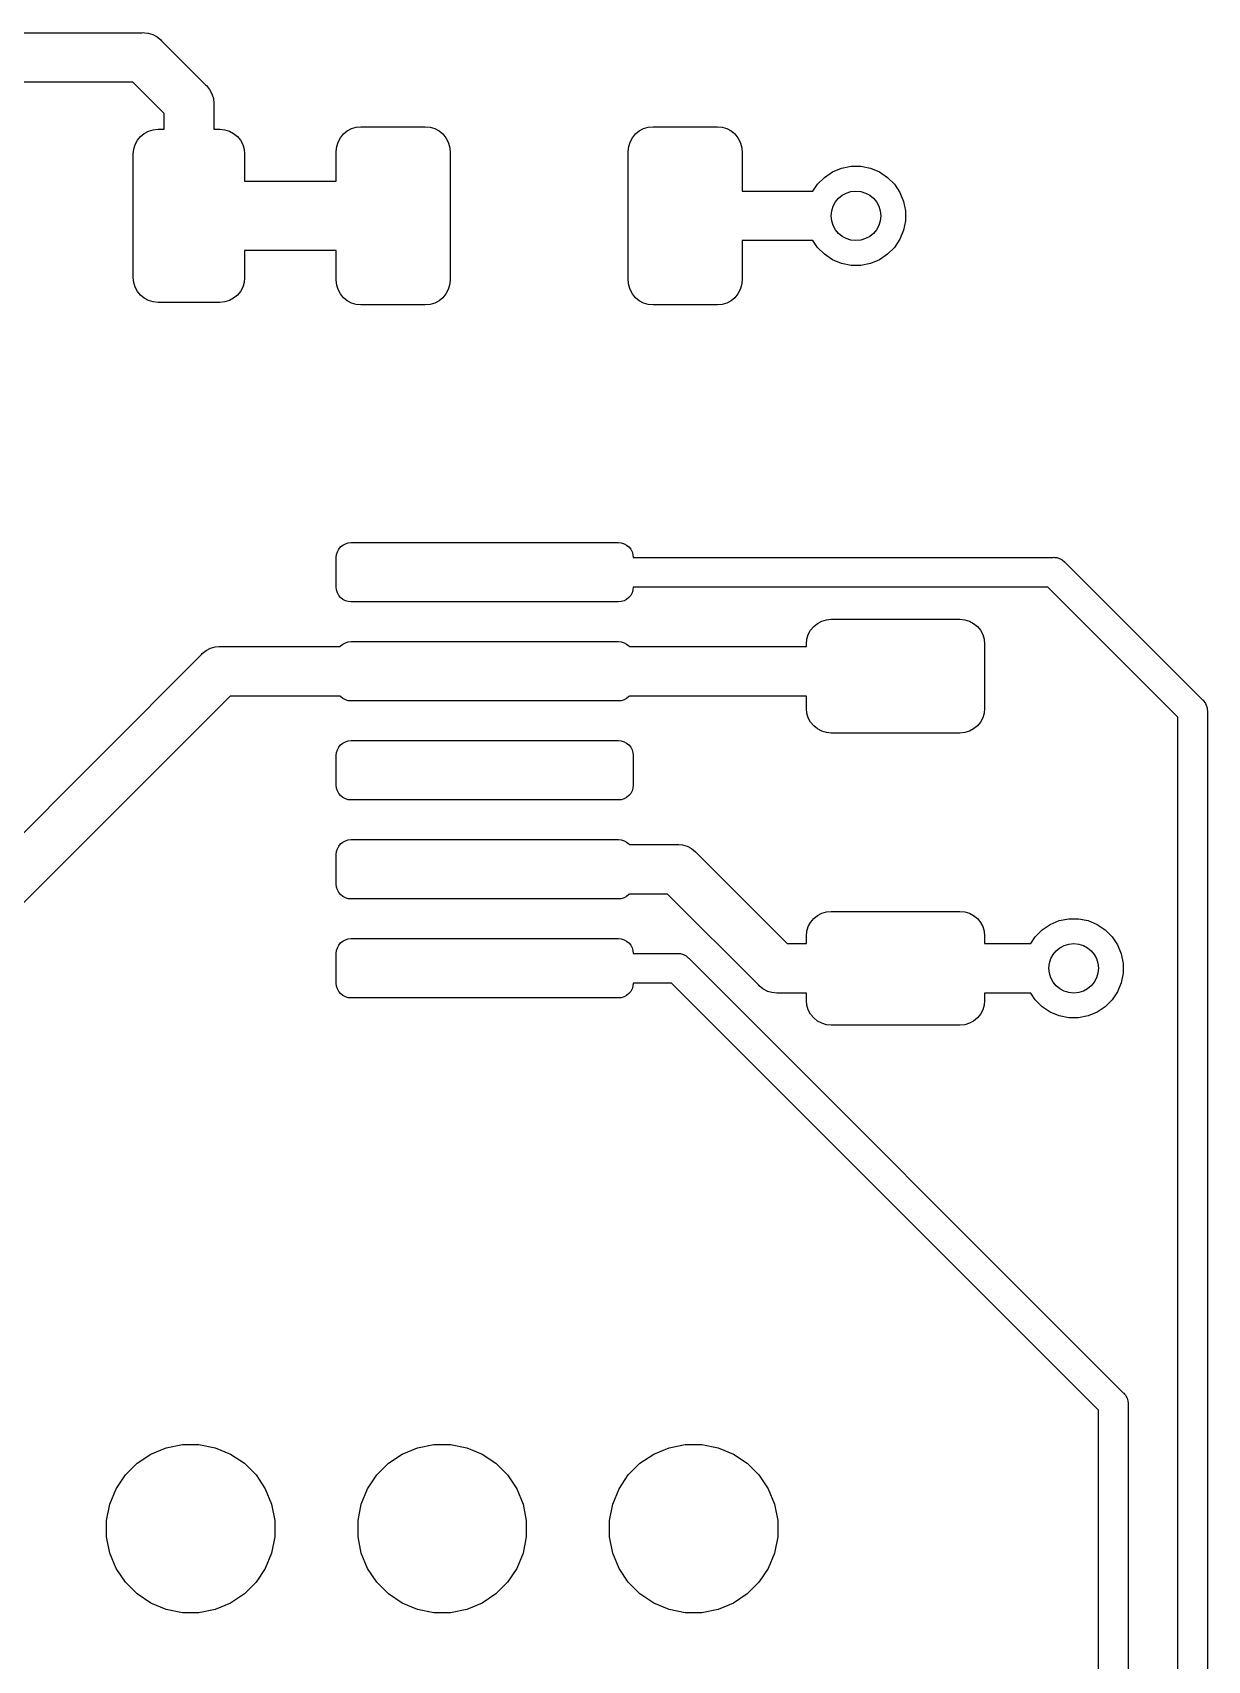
# Model space of a CAD drawing. Extents: x -3.6 to 94.4, y -84.3 to 13.7.
# Drawn here: x 73.68 to 85.55, y -2.79 to 13.65 of the extents above; entities that cross this region are included whole.
import ezdxf

# ---------------------------------------------------------------- set-up
doc = ezdxf.new("R2010")
doc.units = 0
doc.layers.add('BLACK', color=7, linetype='CONTINUOUS')

msp = doc.modelspace()

# ---------------------------------------------------------------- linework, layer by layer
at = {"layer": 'BLACK', "linetype": 'CONTINUOUS'}
for p, q in [((70.8123, 13.65), (74.7877, 13.65)), ((74.7877, 13.65), (74.8, 13.6512)), ((74.8, 13.6512), (74.8123, 13.65)), ((74.8123, 13.65), (74.849, 13.6464)), ((74.849, 13.6464), (74.8961, 13.6321)), ((74.8961, 13.6321), (74.9396, 13.6089)), ((74.9396, 13.6089), (74.9776, 13.5776)), ((74.9776, 13.5776), (74.9855, 13.5681)), ((74.9855, 13.5681), (75.4306, 13.123)), ((74.6964, 13.15), (70.9036, 13.15)), ((75.0125, 12.8339), (74.6964, 13.15)), ((75.4306, 13.123), (75.4401, 13.1151)), ((75.4401, 13.1151), (75.4714, 13.0771)), ((75.4714, 13.0771), (75.4946, 13.0336)), ((75.4946, 13.0336), (75.5089, 12.9865)), ((75.0125, 12.675), (75.0125, 12.8339)), ((75.5089, 12.9865), (75.5137, 12.9375)), ((75.5137, 12.9375), (75.5125, 12.9252)), ((75.5125, 12.9252), (75.5125, 12.675)), ((74.8543, 12.656), (74.9012, 12.6702)), ((74.9012, 12.6702), (74.95, 12.675)), ((74.95, 12.675), (75.0125, 12.675)), ((75.5125, 12.675), (75.575, 12.675)), ((75.575, 12.675), (75.6238, 12.6702)), ((75.6238, 12.6702), (75.6707, 12.656)), ((76.8611, 12.6579), (76.9043, 12.681)), ((76.9043, 12.681), (76.9512, 12.6952)), ((76.9512, 12.6952), (77, 12.7)), ((77, 12.7), (77.65, 12.7)), ((77.65, 12.7), (77.6988, 12.6952)), ((77.6988, 12.6952), (77.7457, 12.681)), ((77.7457, 12.681), (77.7889, 12.6579)), ((79.8111, 12.6579), (79.8543, 12.681)), ((79.8543, 12.681), (79.9012, 12.6952)), ((79.9012, 12.6952), (79.95, 12.7)), ((79.95, 12.7), (80.6, 12.7)), ((80.6, 12.7), (80.6488, 12.6952)), ((80.6488, 12.6952), (80.6957, 12.681)), ((80.6957, 12.681), (80.7389, 12.6579)), ((74.7048, 12.4738), (74.719, 12.5207)), ((74.719, 12.5207), (74.7421, 12.5639)), ((74.7421, 12.5639), (74.7732, 12.6018)), ((74.7732, 12.6018), (74.8111, 12.6329)), ((74.8111, 12.6329), (74.8543, 12.656)), ((75.6707, 12.656), (75.7139, 12.6329)), ((75.7139, 12.6329), (75.7518, 12.6018)), ((75.7518, 12.6018), (75.7829, 12.5639)), ((75.7829, 12.5639), (75.806, 12.5207)), ((75.806, 12.5207), (75.8202, 12.4738)), ((76.75, 12.45), (76.7548, 12.4988)), ((76.7548, 12.4988), (76.769, 12.5457)), ((76.769, 12.5457), (76.7921, 12.5889)), ((76.7921, 12.5889), (76.8232, 12.6268)), ((76.8232, 12.6268), (76.8611, 12.6579)), ((77.7889, 12.6579), (77.8268, 12.6268)), ((77.8268, 12.6268), (77.8579, 12.5889)), ((77.8579, 12.5889), (77.881, 12.5457)), ((77.881, 12.5457), (77.8952, 12.4988)), ((77.8952, 12.4988), (77.9, 12.45)), ((79.7, 12.45), (79.7048, 12.4988)), ((79.7048, 12.4988), (79.719, 12.5457)), ((79.719, 12.5457), (79.7421, 12.5889)), ((79.7421, 12.5889), (79.7732, 12.6268)), ((79.7732, 12.6268), (79.8111, 12.6579)), ((80.7389, 12.6579), (80.7768, 12.6268)), ((80.7768, 12.6268), (80.8079, 12.5889)), ((80.8079, 12.5889), (80.831, 12.5457)), ((80.831, 12.5457), (80.8452, 12.4988)), ((80.8452, 12.4988), (80.85, 12.45)), ((74.7, 12.425), (74.7048, 12.4738)), ((74.7, 11.175), (74.7, 12.425)), ((75.8202, 12.4738), (75.825, 12.425)), ((75.825, 12.425), (75.825, 12.15)), ((76.75, 12.15), (76.75, 12.45)), ((77.9, 12.45), (77.9, 11.15)), ((79.7, 11.15), (79.7, 12.45)), ((80.85, 12.45), (80.85, 12.05)), ((81.6116, 12.1187), (81.6813, 12.1884)), ((81.6813, 12.1884), (81.7632, 12.2431)), ((81.7632, 12.2431), (81.8542, 12.2808)), ((81.8542, 12.2808), (81.9508, 12.3)), ((81.9508, 12.3), (82.0492, 12.3)), ((82.0492, 12.3), (82.1458, 12.2808)), ((82.1458, 12.2808), (82.2368, 12.2431)), ((82.2368, 12.2431), (82.3187, 12.1884)), ((82.3187, 12.1884), (82.3884, 12.1187)), ((75.825, 12.15), (76.75, 12.15)), ((80.85, 12.05), (81.5657, 12.05)), ((81.5657, 12.05), (81.6116, 12.1187)), ((82.3884, 12.1187), (82.4431, 12.0368)), ((82.4431, 12.0368), (82.4808, 11.9458)), ((82.4808, 11.9458), (82.5, 11.8492)), ((82.5, 11.8492), (82.5, 11.7508)), ((82.5, 11.7508), (82.4808, 11.6542)), ((81.5657, 11.55), (80.85, 11.55)), ((80.85, 11.55), (80.85, 11.15)), ((81.6116, 11.4813), (81.5657, 11.55)), ((82.4431, 11.5632), (82.3884, 11.4813)), ((82.4808, 11.6542), (82.4431, 11.5632)), ((76.75, 11.45), (75.825, 11.45)), ((75.825, 11.45), (75.825, 11.175)), ((76.75, 11.15), (76.75, 11.45)), ((81.6813, 11.4116), (81.6116, 11.4813)), ((81.7632, 11.3569), (81.6813, 11.4116)), ((81.8542, 11.3192), (81.7632, 11.3569)), ((82.2368, 11.3569), (82.1458, 11.3192)), ((82.3187, 11.4116), (82.2368, 11.3569)), ((82.3884, 11.4813), (82.3187, 11.4116)), ((81.9508, 11.3), (81.8542, 11.3192)), ((82.0492, 11.3), (81.9508, 11.3)), ((82.1458, 11.3192), (82.0492, 11.3)), ((74.7048, 11.1262), (74.7, 11.175)), ((74.719, 11.0793), (74.7048, 11.1262)), ((74.7421, 11.0361), (74.719, 11.0793)), ((74.7732, 10.9982), (74.7421, 11.0361)), ((75.7829, 11.0361), (75.7518, 10.9982)), ((75.806, 11.0793), (75.7829, 11.0361)), ((75.8202, 11.1262), (75.806, 11.0793)), ((75.825, 11.175), (75.8202, 11.1262)), ((76.7548, 11.1012), (76.75, 11.15)), ((76.769, 11.0543), (76.7548, 11.1012)), ((76.7921, 11.0111), (76.769, 11.0543)), ((77.881, 11.0543), (77.8579, 11.0111)), ((77.8952, 11.1012), (77.881, 11.0543)), ((77.9, 11.15), (77.8952, 11.1012)), ((79.7048, 11.1012), (79.7, 11.15)), ((79.719, 11.0543), (79.7048, 11.1012)), ((79.7421, 11.0111), (79.719, 11.0543)), ((80.831, 11.0543), (80.8079, 11.0111)), ((80.8452, 11.1012), (80.831, 11.0543)), ((80.85, 11.15), (80.8452, 11.1012)), ((74.8111, 10.9671), (74.7732, 10.9982)), ((74.8543, 10.944), (74.8111, 10.9671)), ((74.9012, 10.9298), (74.8543, 10.944)), ((74.95, 10.925), (74.9012, 10.9298)), ((75.575, 10.925), (74.95, 10.925)), ((75.6238, 10.9298), (75.575, 10.925)), ((75.6707, 10.944), (75.6238, 10.9298)), ((75.7139, 10.9671), (75.6707, 10.944)), ((75.7518, 10.9982), (75.7139, 10.9671)), ((76.8232, 10.9732), (76.7921, 11.0111)), ((76.8611, 10.9421), (76.8232, 10.9732)), ((76.9043, 10.919), (76.8611, 10.9421)), ((76.9512, 10.9048), (76.9043, 10.919)), ((77, 10.9), (76.9512, 10.9048)), ((77.65, 10.9), (77, 10.9)), ((77.6988, 10.9048), (77.65, 10.9)), ((77.7457, 10.919), (77.6988, 10.9048)), ((77.7889, 10.9421), (77.7457, 10.919)), ((77.8268, 10.9732), (77.7889, 10.9421)), ((77.8579, 11.0111), (77.8268, 10.9732)), ((79.7732, 10.9732), (79.7421, 11.0111)), ((79.8111, 10.9421), (79.7732, 10.9732)), ((79.8543, 10.919), (79.8111, 10.9421)), ((79.9012, 10.9048), (79.8543, 10.919)), ((79.95, 10.9), (79.9012, 10.9048)), ((80.6, 10.9), (79.95, 10.9)), ((80.6488, 10.9048), (80.6, 10.9)), ((80.6957, 10.919), (80.6488, 10.9048)), ((80.7389, 10.9421), (80.6957, 10.919)), ((80.7768, 10.9732), (80.7389, 10.9421)), ((80.8079, 11.0111), (80.7768, 10.9732)), ((76.7529, 8.37926), (76.7614, 8.4074)), ((76.7614, 8.4074), (76.7753, 8.43334)), ((76.7753, 8.43334), (76.7939, 8.45607)), ((76.7939, 8.45607), (76.8167, 8.47472)), ((76.8167, 8.47472), (76.8426, 8.48858)), ((76.8426, 8.48858), (76.8707, 8.49712)), ((76.8707, 8.49712), (76.9, 8.5)), ((76.9, 8.5), (79.6, 8.5)), ((79.6, 8.5), (79.6293, 8.49712)), ((79.6293, 8.49712), (79.6574, 8.48858)), ((79.6574, 8.48858), (79.6833, 8.47472)), ((79.6833, 8.47472), (79.7061, 8.45607)), ((79.7061, 8.45607), (79.7247, 8.43334)), ((79.7247, 8.43334), (79.7386, 8.4074)), ((79.7386, 8.4074), (79.7471, 8.37926)), ((76.75, 8.35), (76.7529, 8.37926)), ((76.75, 8.05), (76.75, 8.35)), ((79.7471, 8.37926), (79.75, 8.35)), ((79.75, 8.35), (83.9926, 8.35)), ((83.9926, 8.35), (84, 8.35072)), ((84, 8.35072), (84.0074, 8.35)), ((84.0074, 8.35), (84.0074, 8.35)), ((84.0074, 8.35), (84.0294, 8.34783)), ((84.0294, 8.34783), (84.0577, 8.33925)), ((84.0577, 8.33925), (84.0837, 8.32532)), ((84.0837, 8.32532), (84.1066, 8.30658)), ((84.1066, 8.30658), (84.1113, 8.30086)), ((84.1113, 8.30086), (85.5009, 6.91127)), ((76.7529, 8.02074), (76.75, 8.05)), ((76.7614, 7.9926), (76.7529, 8.02074)), ((76.7753, 7.96666), (76.7614, 7.9926)), ((76.7939, 7.94393), (76.7753, 7.96666)), ((76.8167, 7.92528), (76.7939, 7.94393)), ((76.8426, 7.91142), (76.8167, 7.92528)), ((76.8707, 7.90288), (76.8426, 7.91142)), ((76.9, 7.9), (76.8707, 7.90288)), ((79.6, 7.9), (76.9, 7.9)), ((79.6293, 7.90288), (79.6, 7.9)), ((79.6574, 7.91142), (79.6293, 7.90288)), ((79.6833, 7.92528), (79.6574, 7.91142)), ((79.7061, 7.94393), (79.6833, 7.92528)), ((79.7247, 7.96666), (79.7061, 7.94393)), ((79.7386, 7.9926), (79.7247, 7.96666)), ((79.7471, 8.02074), (79.7386, 7.9926)), ((79.75, 8.05), (79.7471, 8.02074)), ((83.9379, 8.05), (79.75, 8.05)), ((85.25, 6.73787), (83.9379, 8.05)), ((81.5048, 7.52377), (81.519, 7.57067)), ((81.519, 7.57067), (81.5421, 7.61389)), ((81.5421, 7.61389), (81.5732, 7.65178)), ((81.5732, 7.65178), (81.6111, 7.68287)), ((81.6111, 7.68287), (81.6543, 7.70597)), ((81.6543, 7.70597), (81.7012, 7.7202)), ((81.7012, 7.7202), (81.75, 7.725)), ((81.75, 7.725), (83.05, 7.725)), ((83.05, 7.725), (83.0988, 7.7202)), ((83.0988, 7.7202), (83.1457, 7.70597)), ((83.1457, 7.70597), (83.1889, 7.68287)), ((83.1889, 7.68287), (83.2268, 7.65178)), ((83.2268, 7.65178), (83.2579, 7.61389)), ((83.2579, 7.61389), (83.281, 7.57067)), ((83.281, 7.57067), (83.2952, 7.52377)), ((75.3974, 7.37763), (75.4354, 7.40887)), ((75.4354, 7.40887), (75.4789, 7.43209)), ((75.4789, 7.43209), (75.526, 7.44638)), ((75.526, 7.44638), (75.5627, 7.45)), ((75.5627, 7.45), (75.575, 7.45121)), ((75.5627, 7.45), (75.5627, 7.45)), ((75.575, 7.45121), (75.5873, 7.45)), ((75.5873, 7.45), (76.789, 7.45)), ((76.789, 7.45), (76.7939, 7.45607)), ((76.7939, 7.45607), (76.8167, 7.47472)), ((76.8167, 7.47472), (76.8426, 7.48858)), ((76.8426, 7.48858), (76.8707, 7.49712)), ((76.8707, 7.49712), (76.9, 7.5)), ((76.9, 7.5), (79.6, 7.5)), ((79.6, 7.5), (79.6293, 7.49712)), ((79.6293, 7.49712), (79.6574, 7.48858)), ((79.6574, 7.48858), (79.6833, 7.47472)), ((79.6833, 7.47472), (79.7061, 7.45607)), ((79.7061, 7.45607), (79.711, 7.45)), ((79.711, 7.45), (81.5, 7.45)), ((81.5, 7.475), (81.5048, 7.52377)), ((81.5, 7.45), (81.5, 7.475)), ((83.2952, 7.52377), (83.3, 7.475)), ((83.3, 7.475), (83.3, 6.825)), ((70.6464, 2.625), (75.3895, 7.3681)), ((75.3895, 7.3681), (75.3974, 7.37763)), ((75.6786, 6.95), (70.9355, 2.20691)), ((76.789, 6.95), (75.6786, 6.95)), ((76.7939, 6.94393), (76.789, 6.95)), ((76.8167, 6.92528), (76.7939, 6.94393)), ((76.8426, 6.91142), (76.8167, 6.92528)), ((76.8707, 6.90288), (76.8426, 6.91142)), ((79.6574, 6.91142), (79.6293, 6.90288)), ((79.6833, 6.92528), (79.6574, 6.91142)), ((79.7061, 6.94393), (79.6833, 6.92528)), ((79.711, 6.95), (79.7061, 6.94393)), ((81.5, 6.95), (79.711, 6.95)), ((81.5, 6.825), (81.5, 6.95)), ((85.5009, 6.91127), (85.5066, 6.90658)), ((85.5066, 6.90658), (85.5146, 6.8968)), ((76.9, 6.9), (76.8707, 6.90288)), ((79.6, 6.9), (76.9, 6.9)), ((79.6293, 6.90288), (79.6, 6.9)), ((81.5048, 6.77623), (81.5, 6.825)), ((81.519, 6.72933), (81.5048, 6.77623)), ((83.2952, 6.77623), (83.281, 6.72933)), ((83.3, 6.825), (83.2952, 6.77623)), ((85.5146, 6.8968), (85.5253, 6.88374)), ((85.5253, 6.88374), (85.5301, 6.87477)), ((85.5301, 6.87477), (85.5393, 6.85768)), ((85.5393, 6.85768), (85.5478, 6.8294)), ((85.5478, 6.8294), (85.5494, 6.81316)), ((85.5494, 6.81316), (85.5507, 6.8)), ((85.5507, 6.8), (85.55, 6.79264)), ((85.55, 6.79264), (85.55, -18.9926)), ((81.5421, 6.68611), (81.519, 6.72933)), ((81.5732, 6.64822), (81.5421, 6.68611)), ((81.6111, 6.61713), (81.5732, 6.64822)), ((81.6543, 6.59403), (81.6111, 6.61713)), ((81.7012, 6.5798), (81.6543, 6.59403)), ((81.75, 6.575), (81.7012, 6.5798)), ((83.0988, 6.5798), (83.05, 6.575)), ((83.1457, 6.59403), (83.0988, 6.5798)), ((83.1889, 6.61713), (83.1457, 6.59403)), ((83.2268, 6.64822), (83.1889, 6.61713)), ((83.2579, 6.68611), (83.2268, 6.64822)), ((83.281, 6.72933), (83.2579, 6.68611)), ((85.25, -18.9379), (85.25, 6.73787)), ((76.7614, 6.4074), (76.7753, 6.43334)), ((76.7753, 6.43334), (76.7939, 6.45607)), ((76.7939, 6.45607), (76.8167, 6.47472)), ((76.8167, 6.47472), (76.8426, 6.48858)), ((76.8426, 6.48858), (76.8707, 6.49712)), ((76.8707, 6.49712), (76.9, 6.5)), ((76.9, 6.5), (79.6, 6.5)), ((79.6, 6.5), (79.6293, 6.49712)), ((79.6293, 6.49712), (79.6574, 6.48858)), ((79.6574, 6.48858), (79.6833, 6.47472)), ((79.6833, 6.47472), (79.7061, 6.45607)), ((79.7061, 6.45607), (79.7247, 6.43334)), ((79.7247, 6.43334), (79.7386, 6.4074)), ((83.05, 6.575), (81.75, 6.575)), ((76.75, 6.35), (76.7529, 6.37926)), ((76.75, 6.05), (76.75, 6.35)), ((76.7529, 6.37926), (76.7614, 6.4074)), ((79.7386, 6.4074), (79.7471, 6.37926)), ((79.7471, 6.37926), (79.75, 6.35)), ((79.75, 6.35), (79.75, 6.05)), ((76.7529, 6.02074), (76.75, 6.05)), ((76.7614, 5.9926), (76.7529, 6.02074)), ((76.7753, 5.96666), (76.7614, 5.9926)), ((76.7939, 5.94393), (76.7753, 5.96666)), ((76.8167, 5.92528), (76.7939, 5.94393)), ((76.8426, 5.91142), (76.8167, 5.92528)), ((79.6833, 5.92528), (79.6574, 5.91142)), ((79.7061, 5.94393), (79.6833, 5.92528)), ((79.7247, 5.96666), (79.7061, 5.94393)), ((79.7386, 5.9926), (79.7247, 5.96666)), ((79.7471, 6.02074), (79.7386, 5.9926)), ((79.75, 6.05), (79.7471, 6.02074)), ((76.8707, 5.90288), (76.8426, 5.91142)), ((76.9, 5.9), (76.8707, 5.90288)), ((79.6, 5.9), (76.9, 5.9)), ((79.6293, 5.90288), (79.6, 5.9)), ((79.6574, 5.91142), (79.6293, 5.90288)), ((76.7614, 5.4074), (76.7753, 5.43334)), ((76.7753, 5.43334), (76.7939, 5.45607)), ((76.7939, 5.45607), (76.8167, 5.47472)), ((76.8167, 5.47472), (76.8426, 5.48858)), ((76.8426, 5.48858), (76.8707, 5.49712)), ((76.8707, 5.49712), (76.9, 5.5)), ((76.9, 5.5), (79.6, 5.5)), ((79.6, 5.5), (79.6293, 5.49712)), ((79.6293, 5.49712), (79.6574, 5.48858)), ((79.6574, 5.48858), (79.6833, 5.47472)), ((79.6833, 5.47472), (79.7061, 5.45607)), ((79.7061, 5.45607), (79.711, 5.45)), ((79.711, 5.45), (80.1877, 5.45)), ((80.1877, 5.45), (80.2, 5.45121)), ((80.2, 5.45121), (80.2123, 5.45)), ((80.2123, 5.45), (80.249, 5.44638)), ((80.249, 5.44638), (80.2961, 5.43209)), ((80.2961, 5.43209), (80.3396, 5.40887)), ((76.75, 5.35), (76.7529, 5.37926)), ((76.75, 5.05), (76.75, 5.35)), ((76.7529, 5.37926), (76.7614, 5.4074)), ((80.3396, 5.40887), (80.3776, 5.37763)), ((80.3776, 5.37763), (80.3855, 5.36809)), ((80.3855, 5.36809), (81.3036, 4.45)), ((76.7529, 5.02074), (76.75, 5.05)), ((76.7614, 4.9926), (76.7529, 5.02074)), ((76.7753, 4.96666), (76.7614, 4.9926)), ((76.7939, 4.94393), (76.7753, 4.96666)), ((76.8167, 4.92528), (76.7939, 4.94393)), ((79.7061, 4.94393), (79.6833, 4.92528)), ((79.711, 4.95), (79.7061, 4.94393)), ((80.0964, 4.95), (79.711, 4.95)), ((81.0145, 4.03191), (80.0964, 4.95)), ((76.8426, 4.91142), (76.8167, 4.92528)), ((76.8707, 4.90288), (76.8426, 4.91142)), ((76.9, 4.9), (76.8707, 4.90288)), ((79.6, 4.9), (76.9, 4.9)), ((79.6293, 4.90288), (79.6, 4.9)), ((79.6574, 4.91142), (79.6293, 4.90288)), ((79.6833, 4.92528), (79.6574, 4.91142)), ((81.6543, 4.75597), (81.7012, 4.7702)), ((81.7012, 4.7702), (81.75, 4.775)), ((81.75, 4.775), (83.05, 4.775)), ((83.05, 4.775), (83.0988, 4.7702)), ((83.0988, 4.7702), (83.1457, 4.75597)), ((81.5048, 4.57377), (81.519, 4.62067)), ((81.519, 4.62067), (81.5421, 4.66389)), ((81.5421, 4.66389), (81.5732, 4.70178)), ((81.5732, 4.70178), (81.6111, 4.73287)), ((81.6111, 4.73287), (81.6543, 4.75597)), ((83.1457, 4.75597), (83.1889, 4.73287)), ((83.1889, 4.73287), (83.2268, 4.70178)), ((83.2268, 4.70178), (83.2579, 4.66389)), ((83.2579, 4.66389), (83.281, 4.62067)), ((83.281, 4.62067), (83.2952, 4.57377)), ((83.8813, 4.58838), (83.9632, 4.64309)), ((83.9632, 4.64309), (84.0542, 4.68079)), ((84.0542, 4.68079), (84.1508, 4.7)), ((84.1508, 4.7), (84.2492, 4.7)), ((84.2492, 4.7), (84.3458, 4.68079)), ((84.3458, 4.68079), (84.4368, 4.64309)), ((84.4368, 4.64309), (84.5187, 4.58838)), ((76.7753, 4.43334), (76.7939, 4.45607)), ((76.7939, 4.45607), (76.8167, 4.47472)), ((76.8167, 4.47472), (76.8426, 4.48858)), ((76.8426, 4.48858), (76.8707, 4.49712)), ((76.8707, 4.49712), (76.9, 4.5)), ((76.9, 4.5), (79.6, 4.5)), ((79.6, 4.5), (79.6293, 4.49712)), ((79.6293, 4.49712), (79.6574, 4.48858)), ((79.6574, 4.48858), (79.6833, 4.47472)), ((79.6833, 4.47472), (79.7061, 4.45607)), ((79.7061, 4.45607), (79.7247, 4.43334)), ((81.3036, 4.45), (81.5, 4.45)), ((81.5, 4.525), (81.5048, 4.57377)), ((81.5, 4.45), (81.5, 4.525)), ((83.2952, 4.57377), (83.3, 4.525)), ((83.3, 4.525), (83.3, 4.45)), ((83.3, 4.45), (83.7657, 4.45)), ((83.7657, 4.45), (83.8116, 4.51873)), ((83.8116, 4.51873), (83.8813, 4.58838)), ((84.5187, 4.58838), (84.5884, 4.51873)), ((84.5884, 4.51873), (84.6431, 4.43684)), ((76.75, 4.35), (76.7529, 4.37926)), ((76.75, 4.05), (76.75, 4.35)), ((76.7529, 4.37926), (76.7614, 4.4074)), ((76.7614, 4.4074), (76.7753, 4.43334)), ((79.7247, 4.43334), (79.7386, 4.4074)), ((79.7386, 4.4074), (79.7471, 4.37926)), ((79.7471, 4.37926), (79.75, 4.35)), ((79.75, 4.35), (80.1926, 4.35)), ((80.1926, 4.35), (80.2, 4.35072)), ((80.2, 4.35072), (80.2074, 4.35)), ((80.2074, 4.35), (80.2074, 4.35)), ((80.2074, 4.35), (80.2294, 4.34783)), ((80.2294, 4.34783), (80.2577, 4.33925)), ((80.2577, 4.33925), (80.2837, 4.32532)), ((80.2837, 4.32532), (80.3066, 4.30658)), ((80.3066, 4.30658), (80.3113, 4.30086)), ((80.3113, 4.30086), (84.7009, -0.08873)), ((84.6431, 4.43684), (84.6808, 4.34584)), ((84.6808, 4.34584), (84.7, 4.24925)), ((84.7, 4.15075), (84.6808, 4.05415)), ((84.7, 4.24925), (84.7, 4.15075)), ((76.7529, 4.02074), (76.75, 4.05)), ((76.7614, 3.9926), (76.7529, 4.02074)), ((76.7753, 3.96666), (76.7614, 3.9926)), ((76.7939, 3.94393), (76.7753, 3.96666)), ((79.7247, 3.96666), (79.7061, 3.94393)), ((79.7386, 3.9926), (79.7247, 3.96666)), ((79.7471, 4.02074), (79.7386, 3.9926)), ((79.75, 4.05), (79.7471, 4.02074)), ((80.1379, 4.05), (79.75, 4.05)), ((84.45, -0.26213), (80.1379, 4.05)), ((81.0224, 4.02237), (81.0145, 4.03191)), ((81.0604, 3.99113), (81.0224, 4.02237)), ((81.1039, 3.96791), (81.0604, 3.99113)), ((81.108, 3.96666), (81.1039, 3.96791)), ((81.151, 3.95362), (81.108, 3.96666)), ((81.2, 3.94879), (81.151, 3.95362)), ((81.2123, 3.95), (81.2, 3.94879)), ((81.5, 3.95), (81.2123, 3.95)), ((81.5, 3.875), (81.5, 3.95)), ((83.7657, 3.95), (83.3, 3.95)), ((83.3, 3.95), (83.3, 3.875)), ((83.8116, 3.88127), (83.7657, 3.95)), ((84.6431, 3.96316), (84.5884, 3.88127)), ((84.6808, 4.05415), (84.6431, 3.96316)), ((76.8167, 3.92528), (76.7939, 3.94393)), ((76.8426, 3.91142), (76.8167, 3.92528)), ((76.8707, 3.90288), (76.8426, 3.91142)), ((76.9, 3.9), (76.8707, 3.90288)), ((79.6, 3.9), (76.9, 3.9)), ((79.6293, 3.90288), (79.6, 3.9)), ((79.6574, 3.91142), (79.6293, 3.90288)), ((79.6833, 3.92528), (79.6574, 3.91142)), ((79.7061, 3.94393), (79.6833, 3.92528)), ((81.5048, 3.82623), (81.5, 3.875)), ((81.519, 3.77933), (81.5048, 3.82623)), ((83.2952, 3.82623), (83.281, 3.77933)), ((83.3, 3.875), (83.2952, 3.82623)), ((83.8813, 3.81162), (83.8116, 3.88127)), ((83.9632, 3.75691), (83.8813, 3.81162)), ((84.5187, 3.81162), (84.4368, 3.75691)), ((84.5884, 3.88127), (84.5187, 3.81162)), ((81.5421, 3.73611), (81.519, 3.77933)), ((81.5732, 3.69822), (81.5421, 3.73611)), ((81.6111, 3.66713), (81.5732, 3.69822)), ((81.6543, 3.64403), (81.6111, 3.66713)), ((81.7012, 3.6298), (81.6543, 3.64403)), ((81.75, 3.625), (81.7012, 3.6298)), ((83.05, 3.625), (81.75, 3.625)), ((83.0988, 3.6298), (83.05, 3.625)), ((83.1457, 3.64403), (83.0988, 3.6298)), ((83.1889, 3.66713), (83.1457, 3.64403)), ((83.2268, 3.69822), (83.1889, 3.66713)), ((83.2579, 3.73611), (83.2268, 3.69822)), ((83.281, 3.77933), (83.2579, 3.73611)), ((84.0542, 3.71921), (83.9632, 3.75691)), ((84.1508, 3.7), (84.0542, 3.71921)), ((84.2492, 3.7), (84.1508, 3.7)), ((84.3458, 3.71921), (84.2492, 3.7)), ((84.4368, 3.75691), (84.3458, 3.71921)), ((84.7009, -0.08873), (84.7066, -0.09342)), ((84.7066, -0.09342), (84.7133, -0.10165)), ((84.7133, -0.10165), (84.7253, -0.11626)), ((84.7253, -0.11626), (84.7365, -0.13726)), ((84.7365, -0.13726), (84.7393, -0.14232)), ((84.7393, -0.14232), (84.7478, -0.17059)), ((84.45, -18.7379), (84.45, -0.26213)), ((84.7478, -0.17059), (84.7499, -0.19134)), ((84.7499, -0.19134), (84.7507, -0.2)), ((84.7507, -0.2), (84.75, -0.20736)), ((84.75, -0.20736), (84.75, -18.7926)), ((74.8774, -0.70674), (75.0321, -0.64267)), ((75.0321, -0.64267), (75.1963, -0.61)), ((75.1963, -0.61), (75.3637, -0.61)), ((75.3637, -0.61), (75.5279, -0.64267)), ((75.5279, -0.64267), (75.6826, -0.70674)), ((77.4174, -0.70674), (77.5721, -0.64267)), ((77.5721, -0.64267), (77.7363, -0.61)), ((77.7363, -0.61), (77.9037, -0.61)), ((77.9037, -0.61), (78.0679, -0.64267)), ((78.0679, -0.64267), (78.2226, -0.70674)), ((79.9574, -0.70674), (80.1121, -0.64267)), ((80.1121, -0.64267), (80.2763, -0.61)), ((80.2763, -0.61), (80.4437, -0.61)), ((80.4437, -0.61), (80.6079, -0.64267)), ((80.6079, -0.64267), (80.7626, -0.70674)), ((74.6198, -0.91816), (74.7382, -0.79976)), ((74.7382, -0.79976), (74.8774, -0.70674)), ((75.6826, -0.70674), (75.8218, -0.79976)), ((75.8218, -0.79976), (75.9402, -0.91816)), ((77.1598, -0.91816), (77.2782, -0.79976)), ((77.2782, -0.79976), (77.4174, -0.70674)), ((78.2226, -0.70674), (78.3618, -0.79976)), ((78.3618, -0.79976), (78.4802, -0.91816)), ((79.6998, -0.91816), (79.8182, -0.79976)), ((79.8182, -0.79976), (79.9574, -0.70674)), ((80.7626, -0.70674), (80.9018, -0.79976)), ((80.9018, -0.79976), (81.0202, -0.91816)), ((74.5267, -1.05737), (74.6198, -0.91816)), ((75.9402, -0.91816), (76.0333, -1.05737)), ((77.0667, -1.05737), (77.1598, -0.91816)), ((78.4802, -0.91816), (78.5733, -1.05737)), ((79.6067, -1.05737), (79.6998, -0.91816)), ((81.0202, -0.91816), (81.1133, -1.05737)), ((74.4627, -1.21206), (74.5267, -1.05737)), ((76.0333, -1.05737), (76.0973, -1.21206)), ((77.0027, -1.21206), (77.0667, -1.05737)), ((78.5733, -1.05737), (78.6373, -1.21206)), ((79.5427, -1.21206), (79.6067, -1.05737)), ((81.1133, -1.05737), (81.1773, -1.21206)), ((74.43, -1.37628), (74.4627, -1.21206)), ((76.0973, -1.21206), (76.13, -1.37628)), ((76.97, -1.37628), (77.0027, -1.21206)), ((78.6373, -1.21206), (78.67, -1.37628)), ((79.51, -1.37628), (79.5427, -1.21206)), ((81.1773, -1.21206), (81.21, -1.37628)), ((74.43, -1.54372), (74.43, -1.37628)), ((76.13, -1.37628), (76.13, -1.54372)), ((76.97, -1.54372), (76.97, -1.37628)), ((78.67, -1.37628), (78.67, -1.54372)), ((79.51, -1.54372), (79.51, -1.37628)), ((81.21, -1.37628), (81.21, -1.54372)), ((74.4627, -1.70794), (74.43, -1.54372)), ((76.13, -1.54372), (76.0973, -1.70794)), ((77.0027, -1.70794), (76.97, -1.54372)), ((78.67, -1.54372), (78.6373, -1.70794)), ((79.5427, -1.70794), (79.51, -1.54372)), ((81.21, -1.54372), (81.1773, -1.70794)), ((74.5267, -1.86263), (74.4627, -1.70794)), ((76.0973, -1.70794), (76.0333, -1.86263)), ((77.0667, -1.86263), (77.0027, -1.70794)), ((78.6373, -1.70794), (78.5733, -1.86263)), ((79.6067, -1.86263), (79.5427, -1.70794)), ((81.1773, -1.70794), (81.1133, -1.86263)), ((74.6198, -2.00184), (74.5267, -1.86263)), ((76.0333, -1.86263), (75.9402, -2.00184)), ((77.1598, -2.00184), (77.0667, -1.86263)), ((78.5733, -1.86263), (78.4802, -2.00184)), ((79.6998, -2.00184), (79.6067, -1.86263)), ((81.1133, -1.86263), (81.0202, -2.00184)), ((74.7382, -2.12024), (74.6198, -2.00184)), ((74.8774, -2.21326), (74.7382, -2.12024)), ((75.8218, -2.12024), (75.6826, -2.21326)), ((75.9402, -2.00184), (75.8218, -2.12024)), ((77.2782, -2.12024), (77.1598, -2.00184)), ((77.4174, -2.21326), (77.2782, -2.12024)), ((78.3618, -2.12024), (78.2226, -2.21326)), ((78.4802, -2.00184), (78.3618, -2.12024)), ((79.8182, -2.12024), (79.6998, -2.00184)), ((79.9574, -2.21326), (79.8182, -2.12024)), ((80.9018, -2.12024), (80.7626, -2.21326)), ((81.0202, -2.00184), (80.9018, -2.12024)), ((75.0321, -2.27733), (74.8774, -2.21326)), ((75.1963, -2.31), (75.0321, -2.27733)), ((75.5279, -2.27733), (75.3637, -2.31)), ((75.6826, -2.21326), (75.5279, -2.27733)), ((77.5721, -2.27733), (77.4174, -2.21326)), ((77.7363, -2.31), (77.5721, -2.27733)), ((78.0679, -2.27733), (77.9037, -2.31)), ((78.2226, -2.21326), (78.0679, -2.27733)), ((80.1121, -2.27733), (79.9574, -2.21326)), ((80.2763, -2.31), (80.1121, -2.27733)), ((80.6079, -2.27733), (80.4437, -2.31)), ((80.7626, -2.21326), (80.6079, -2.27733)), ((75.3637, -2.31), (75.1963, -2.31)), ((77.9037, -2.31), (77.7363, -2.31)), ((80.4437, -2.31), (80.2763, -2.31))]:
    msp.add_line(p, q, dxfattribs=at)
at = {"layer": 'BLACK'}
for centre in [(82, 11.8), (84.2, 4.2)]:
    msp.add_circle(centre, 0.25, dxfattribs=at)

doc.saveas('drawing.dxf')
